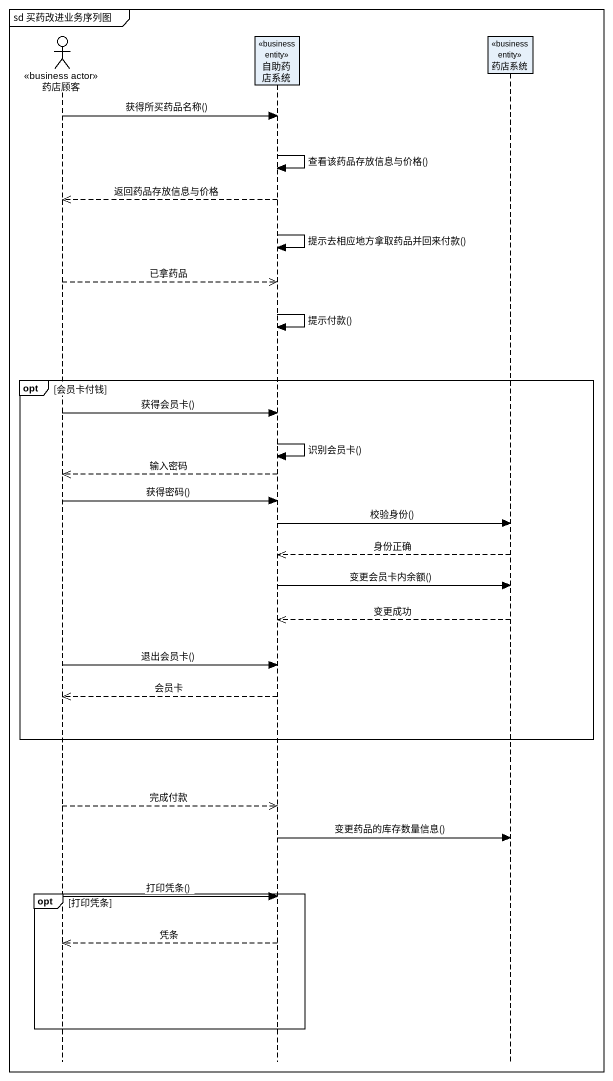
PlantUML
@startuml
mainframe sd 买药改进业务序列图
hide footbox
actor 药店顾客 <<business actor>>
participant 自助药店系统 <<business entity>>
participant 药店系统 <<business entity>>

药店顾客 -> 自助药店系统 : 获得所买药品名称()
自助药店系统 -> 自助药店系统 : 查看该药品存放信息与价格()
自助药店系统 -->> 药店顾客 : 返回药品存放信息与价格
自助药店系统 -> 自助药店系统 : 提示去相应地方拿取药品并回来付款()
药店顾客 -->> 自助药店系统 : 已拿药品
自助药店系统 -> 自助药店系统 : 提示付款()
opt 会员卡付钱
  药店顾客 -> 自助药店系统 : 获得会员卡()
  自助药店系统 -> 自助药店系统 : 识别会员卡()
  自助药店系统 -->> 药店顾客 : 输入密码
  药店顾客 -> 自助药店系统 : 获得密码()
  自助药店系统 -> 药店系统 : 校验身份()
  药店系统 -->> 自助药店系统 : 身份正确
  自助药店系统 -> 药店系统 : 变更会员卡内余额()
  药店系统 -->> 自助药店系统 : 变更成功
  药店顾客 -> 自助药店系统 : 退出会员卡()
  自助药店系统 -->> 药店顾客 : 会员卡
end
药店顾客 -->> 自助药店系统 : 完成付款
自助药店系统 -> 药店系统 : 变更药品的库存数量信息()
opt 打印凭条
  药店顾客 -> 自助药店系统 : 打印凭条()
  自助药店系统 -->> 药店顾客 : 凭条
end
@enduml
